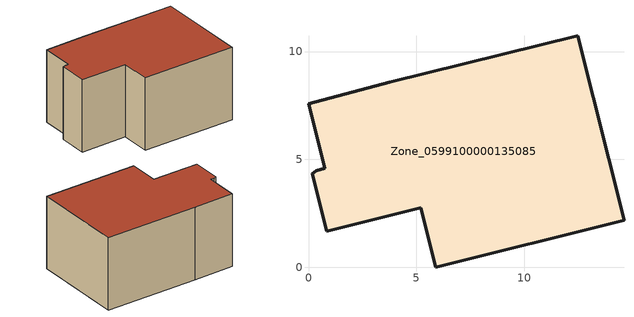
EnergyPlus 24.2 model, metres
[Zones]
Zone_0599100000135085
 floor ground (C_G): 5.2,2.77 0.84,1.68 0.17,4.33 0.36,4.48 0.76,4.58 0,7.58 3.73,8.57 12.47,10.74 14.62,2.18 5.88,0 z0
 wall outside (C_F): 0.84,1.68 5.2,2.77 5.88,0 14.62,2.18 12.47,10.74 3.73,8.57 0,7.58 0.76,4.58 0.36,4.48 0.17,4.33 0.84,1.68 z0:6.96
 roof outside (C_R): 14.62,2.18 12.47,10.74 3.73,8.57 0,7.58 0.76,4.58 0.36,4.48 0.17,4.33 0.84,1.68 5.2,2.77 5.88,0 z6.96
[BUILDING]
Pand.0599100000135085: North Axis=0; Terrain=City; Loads Convergence Tolerance Value=0.04; Temperature Convergence Tolerance Value=0.4; Solar Distribution=FullExterior; Maximum Number of Warmup Days=25; Minimum Number of Warmup Days=1
[Site:Location]
Rotterdam.The.Hague.AP_ZH_NLD Design_Conditions: Latitude=51.96; Longitude=4.45; Time Zone=1; Elevation=-4.5
[SITE:GROUNDTEMPERATURE:BUILDINGSURFACE]
18, 18, 18, 18, 18, 18, 18, 18, 18, 18, 18, 18
[MATERIAL] Thermal Absorptance=0.9; Solar Absorptance=0.7; Visible Absorptance=0.7
Name | Roughness | Thickness | Conductivity | Density | Specific Heat
G.TC.1975-1991 | MediumSmooth | 0.15 | 0.288461 | 540 | 1210
F.TC.1975-1991 | Rough | 0.3 | 0.230769 | 1920 | 840
R.TC.1975-1991 | MediumRough | 0.2 | 0.153846 | 1500 | 1000
[CONSTRUCTION]
C_G: G.TC.1975-1991
C_F: F.TC.1975-1991
C_R: R.TC.1975-1991
[ZONE]
Zone_0599100000135085: Type=1; Multiplier=1; Ceiling Height=Autocalculate; Volume=Autocalculate; Floor Area=autocalculate; Part of Total Floor Area=Yes
[ZONEINFILTRATION:DESIGNFLOWRATE]
Infil_Zone_0599100000135085: Zone or ZoneList or Space or SpaceList=Zone_0599100000135085; Schedule=AlwaysOn; Design Flow Rate Calculation Method=Flow/Area; Flow Rate per Floor Area=0.003; Constant Term Coefficient=1; Temperature Term Coefficient=0; Velocity Term Coefficient=0; Velocity Squared Term Coefficient=0
[HVACTEMPLATE:ZONE:IDEALLOADSAIRSYSTEM]
Zone_0599100000135085: Maximum Heating Supply Air Temperature=50; Minimum Cooling Supply Air Temperature=13; Maximum Heating Supply Air Humidity Ratio=0.0156; Minimum Cooling Supply Air Humidity Ratio=0.0077; Heating Limit=NoLimit; Cooling Limit=NoLimit; Dehumidification Control Type=ConstantSensibleHeatRatio; Cooling Sensible Heat Ratio=0.7; Dehumidification Setpoint=60; Humidification Control Type=None; Humidification Setpoint=30; Outdoor Air Method=None; Outdoor Air Flow Rate per Person=0.00944; Outdoor Air Flow Rate per Zone Floor Area=0; Outdoor Air Flow Rate per Zone=0; Demand Controlled Ventilation Type=None; Outdoor Air Economizer Type=NoEconomizer; Heat Recovery Type=None; Sensible Heat Recovery Effectiveness=0.7; Latent Heat Recovery Effectiveness=0.65
[ZONECONTROL:THERMOSTAT]
ThermostatControl_Zone_0599100000135085: Zone or ZoneList=Zone_0599100000135085; Control Type Schedule=DualSetpointControlType; Control 1=Thermostat_Zone_0599100000135085; Temperature Difference Between Cutout And Setpoint=0
[THERMOSTATSETPOINT:DUALSETPOINT]
Thermostat_Zone_0599100000135085: Heating Setpoint Temperature Schedule=HeatingSetpoint_Zone_0599100000135085; Cooling Setpoint Temperature Schedule=CoolingSetpoint_Zone_0599100000135085
[SCHEDULE:COMPACT]
HeatingSetpoint_Zone_0599100000135085: Through: 12/31, For: AllDays, Until: 24:00, 21
CoolingSetpoint_Zone_0599100000135085: Through: 12/31, For: AllDays, Until: 24:00, 24
DualSetpointControlType: Through: 12/31, For: AllDays, Until: 24:00, 4
AlwaysOn: Through: 12/31, For: AllDays, Until: 24:00, 1
